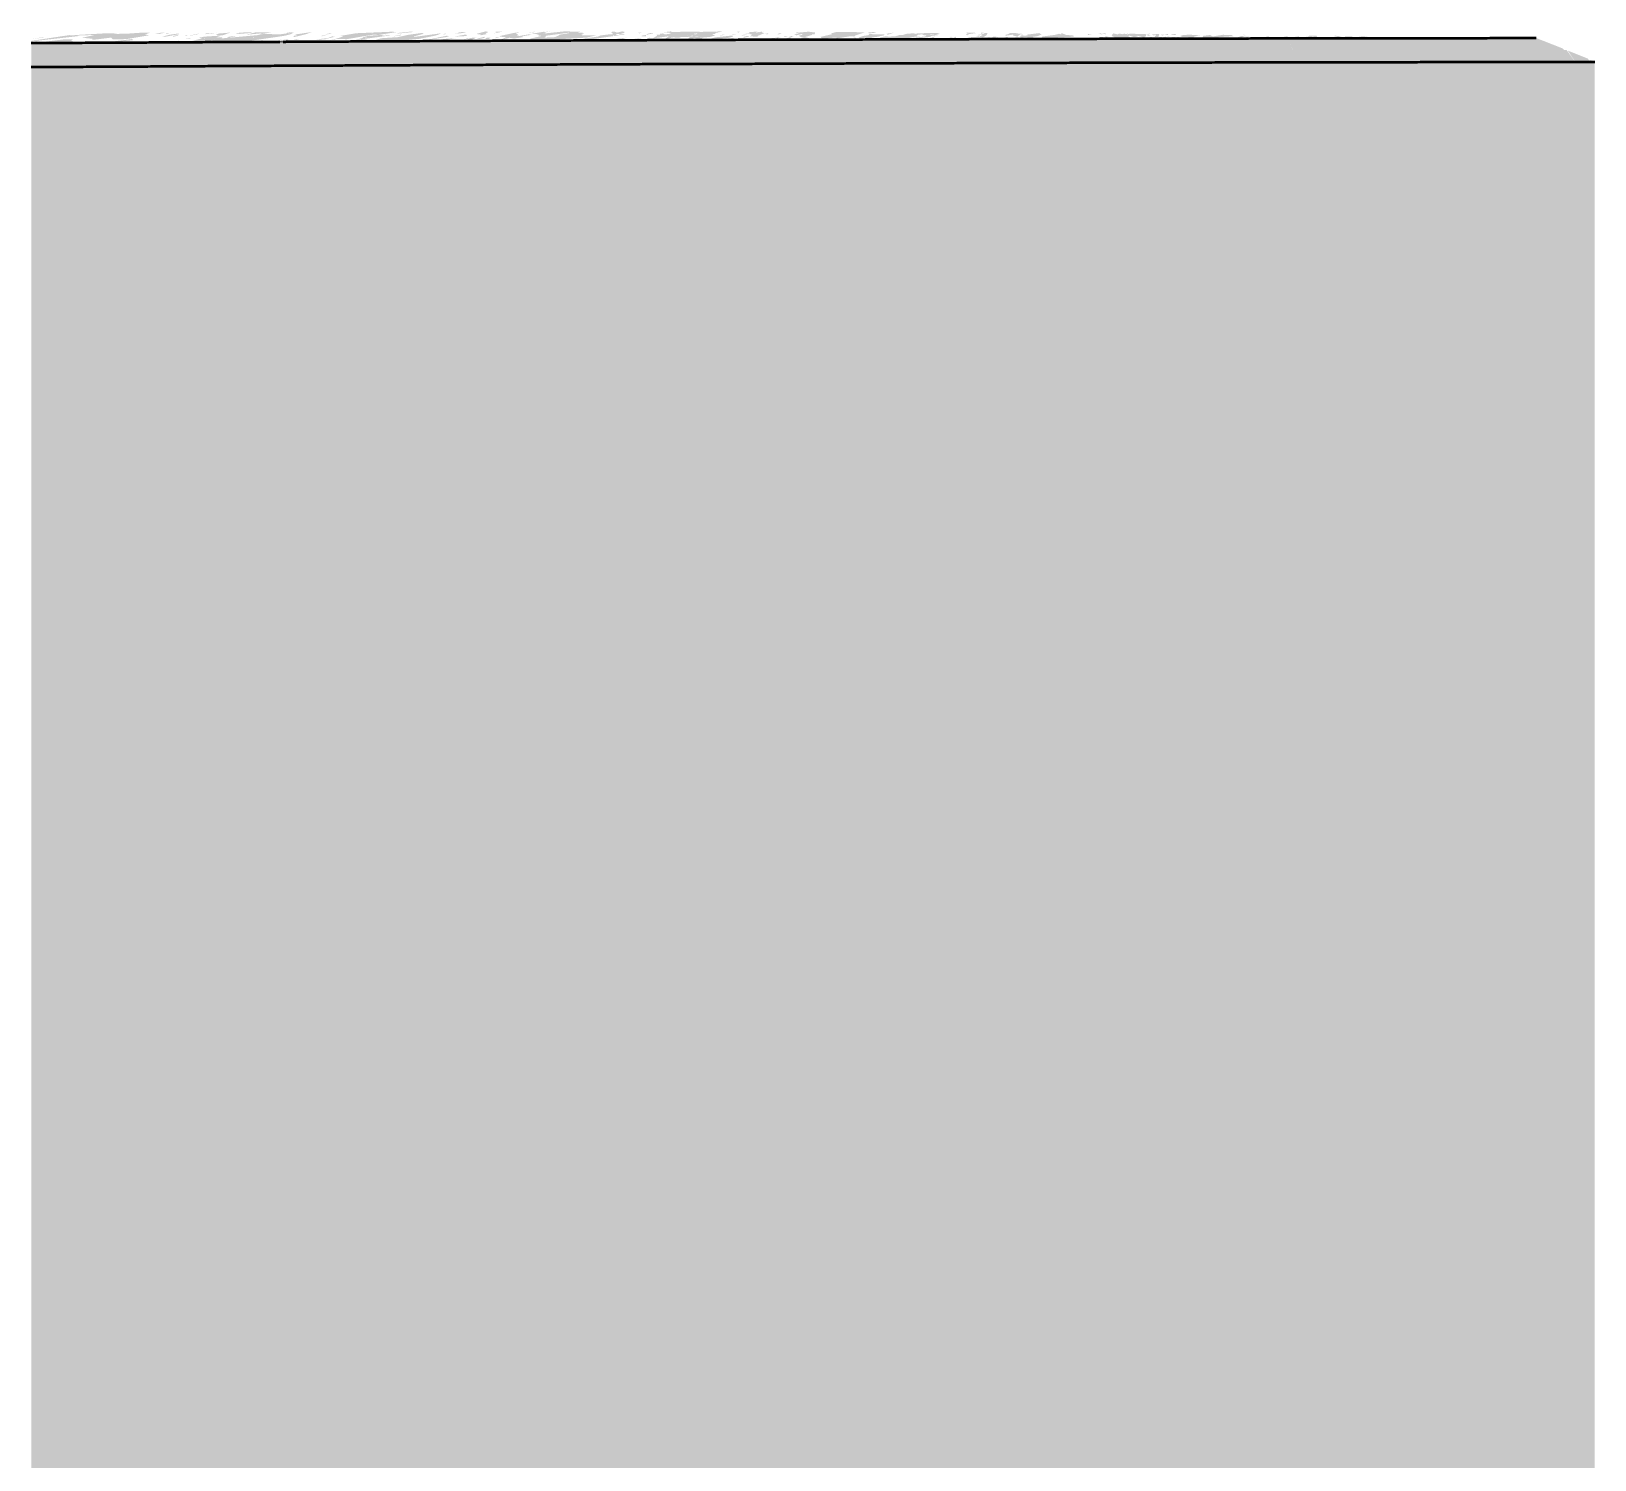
# Model space of a CAD drawing. Header units: metres. Extents: x 0 to 258, y 3 to 25.
# Drawn here: x 59.963 to 60.964, y 22.517 to 23.432 of the extents above; entities that cross this region are included whole.
import ezdxf

# ---------------------------------------------------------------- set-up
doc = ezdxf.new("R2010")
doc.units = ezdxf.units.M
doc.linetypes.add('JacobsDash', pattern=[0.0045, 0.003, -0.0015])
doc.layers.add('A-FLOR', color=7, linetype='Continuous', lineweight=50)
doc.layers.add('A-FLOR-HDLN', color=7, linetype='JacobsDash', lineweight=18)

msp = doc.modelspace()

# ---------------------------------------------------------------- hatches: boundary and pattern name
at = {"layer": 'A-FLOR', "lineweight": 5, "true_color": 0xc0c0c0}
h = msp.add_hatch(color=9, dxfattribs=at)
h.paths.add_polyline_path([(59.9628, 23.4242), (59.9664, 23.4247), (59.9628, 23.4243)])
h.paths.add_polyline_path([(59.9686, 23.4242), (59.9752, 23.4247), (59.9849, 23.4248), (59.9828, 23.4243), (59.9899, 23.4248), (59.9891, 23.4254), (59.9883, 23.4257), (59.9895, 23.4265), (59.984, 23.4265), (59.9714, 23.425), (59.9691, 23.4243)])
h.paths.add_polyline_path([(59.9877, 23.4243), (59.9941, 23.4249), (59.9898, 23.4248), (59.9885, 23.4245)])
h.paths.add_polyline_path([(59.9927, 23.4243), (59.9977, 23.4249), (59.9935, 23.4244)])
h.paths.add_polyline_path([(60.0003, 23.4244), (60.0066, 23.425), (60.0022, 23.4248), (60.0009, 23.4245)])
h.paths.add_polyline_path([(60.0101, 23.4244), (60.0176, 23.425), (60.0276, 23.4259), (60.0279, 23.4263), (60.0275, 23.4267), (60.0107, 23.4246)])
h.paths.add_polyline_path([(60.0148, 23.4245), (60.0176, 23.4246), (60.0171, 23.4247)])
h.paths.add_polyline_path([(60.0383, 23.4246), (60.041, 23.4248), (60.041, 23.425)])
h.paths.add_polyline_path([(60.0443, 23.4246), (60.0484, 23.4251), (60.0471, 23.425)])
h.paths.add_polyline_path([(59.964, 23.4247), (59.9685, 23.4254), (59.964, 23.425), (59.9628, 23.4248)])
h.paths.add_polyline_path([(60.0648, 23.4247), (60.069, 23.4253), (60.067, 23.4251)])
h.paths.add_polyline_path([(60.1316, 23.4295), (60.1331, 23.4292), (60.1309, 23.4287), (60.1307, 23.4283), (60.1313, 23.428), (60.1388, 23.4298), (60.1425, 23.4312), (60.1332, 23.4298)])
h.paths.add_polyline_path([(60.1281, 23.4304), (60.13, 23.4312), (60.1254, 23.4305)])
h.paths.add_polyline_path([(60.104, 23.4306), (60.1036, 23.4309), (60.0989, 23.4309), (60.0937, 23.4305), (60.0947, 23.4302), (60.0963, 23.43), (60.1036, 23.4306)])
h.paths.add_polyline_path([(60.11, 23.4298), (60.1167, 23.431), (60.113, 23.431), (60.1092, 23.431), (60.1069, 23.4311), (60.1003, 23.4294), (60.1114, 23.4305), (60.1092, 23.4299)])
h.paths.add_polyline_path([(60.0827, 23.4277), (60.0801, 23.4271), (60.0825, 23.4277)])
h.paths.add_polyline_path([(60.0815, 23.4307), (60.074, 23.4302), (60.0745, 23.4298), (60.0774, 23.4301)])
h.paths.add_polyline_path([(60.0853, 23.4291), (60.0873, 23.4297), (60.0882, 23.4302), (60.0911, 23.4309), (60.0827, 23.4302), (60.081, 23.4294), (60.0828, 23.429), (60.0843, 23.429)])
h.paths.add_polyline_path([(60.0736, 23.4254), (60.0776, 23.4253), (60.0758, 23.4248), (60.0821, 23.4253), (60.088, 23.4252), (60.0918, 23.4254), (60.0918, 23.4249), (60.1017, 23.4254), (60.1192, 23.4279), (60.125, 23.4288), (60.129, 23.4298), (60.1311, 23.431), (60.1216, 23.4296), (60.1171, 23.4298), (60.1156, 23.4299), (60.11, 23.4298), (60.1078, 23.4292), (60.0847, 23.4271), (60.0852, 23.4277), (60.0817, 23.4279), (60.0843, 23.4289), (60.0761, 23.4284), (60.0707, 23.4279), (60.0705, 23.4277), (60.0722, 23.4275), (60.0718, 23.4271), (60.0661, 23.4255), (60.0694, 23.4254), (60.0723, 23.4253)])
h.paths.add_polyline_path([(60.0691, 23.4247), (60.0731, 23.4253), (60.0694, 23.4248)])
h.paths.add_polyline_path([(60.0804, 23.4248), (60.0827, 23.4248), (60.085, 23.4254)])
h.paths.add_polyline_path([(60.11, 23.4259), (60.11, 23.4255), (60.1114, 23.4261)])
h.paths.add_polyline_path([(60.1002, 23.4249), (60.105, 23.4255), (60.1017, 23.4251)])
h.paths.add_polyline_path([(60.1077, 23.4249), (60.1114, 23.4253), (60.1114, 23.4255), (60.1094, 23.4255)])
h.paths.add_polyline_path([(60.1307, 23.4262), (60.1329, 23.4261), (60.1342, 23.4267)])
h.paths.add_polyline_path([(60.1229, 23.4261), (60.1226, 23.4265), (60.1224, 23.426)])
h.paths.add_polyline_path([(60.1172, 23.425), (60.1262, 23.4255), (60.1274, 23.4262), (60.1269, 23.4265), (60.119, 23.4255)])
h.paths.add_polyline_path([(60.1437, 23.4251), (60.1458, 23.4251), (60.148, 23.4258)])
h.paths.add_polyline_path([(59.9906, 23.4289), (60.0033, 23.4293), (59.9954, 23.4275), (59.9998, 23.4271), (60.002, 23.4268), (60.0017, 23.4265), (60.0025, 23.4262), (60.0139, 23.4276), (60.0141, 23.4274), (60.0146, 23.4269), (60.0152, 23.4264), (60.0218, 23.4266), (60.024, 23.4267), (60.0385, 23.4291), (60.0373, 23.4293), (60.0356, 23.4296), (60.0387, 23.4307), (60.0324, 23.4307), (60.0324, 23.4307), (60.0237, 23.4301), (60.0176, 23.43), (60.0168, 23.4302), (60.0124, 23.4304), (60.0111, 23.4304), (59.9887, 23.4291)])
h.paths.add_polyline_path([(59.9628, 23.4252), (59.9941, 23.4287), (59.9887, 23.4291), (59.9873, 23.4292), (59.9784, 23.4279), (59.9628, 23.4255)])
h.paths.add_polyline_path([(60.17, 23.4253), (60.1722, 23.4253), (60.1738, 23.4259)])
h.paths.add_polyline_path([(60.1743, 23.4253), (60.1779, 23.4258), (60.1755, 23.4255)])
h.paths.add_polyline_path([(60.181, 23.4253), (60.1897, 23.4259), (60.1912, 23.4261), (60.1938, 23.4258), (60.1967, 23.4259), (60.1967, 23.4254), (60.2016, 23.4259), (60.2112, 23.4268), (60.2216, 23.4289), (60.2233, 23.4294), (60.2254, 23.4304), (60.2078, 23.428), (60.2083, 23.4285), (60.2142, 23.4301), (60.2131, 23.4306), (60.2043, 23.4294), (60.1975, 23.4279), (60.1868, 23.4272), (60.1824, 23.4258), (60.1818, 23.4256)])
h.paths.add_polyline_path([(60.2051, 23.4254), (60.209, 23.4259), (60.2084, 23.4259), (60.2053, 23.4254)])
h.paths.add_polyline_path([(60.2167, 23.4261), (60.2288, 23.428), (60.2304, 23.4286), (60.2288, 23.4288), (60.2225, 23.4275), (60.2161, 23.4261)])
h.paths.add_polyline_path([(60.2124, 23.4254), (60.2179, 23.426), (60.2158, 23.426), (60.2131, 23.4256)])
h.paths.add_polyline_path([(60.2384, 23.4279), (60.2407, 23.4279), (60.2384, 23.4279)])
h.paths.add_polyline_path([(60.2219, 23.4255), (60.2279, 23.426), (60.2346, 23.4273), (60.2269, 23.4267), (60.2233, 23.426)])
h.paths.add_polyline_path([(60.2266, 23.4255), (60.2305, 23.426), (60.2279, 23.4257)])
h.paths.add_polyline_path([(60.2313, 23.4255), (60.2349, 23.426), (60.2344, 23.426)])
h.paths.add_polyline_path([(60.2423, 23.4268), (60.2424, 23.4273), (60.2392, 23.4261)])
h.paths.add_polyline_path([(60.2422, 23.4263), (60.2444, 23.4261), (60.2463, 23.4268), (60.2464, 23.4269), (60.2479, 23.4277), (60.2444, 23.4274), (60.2423, 23.4268)])
h.paths.add_polyline_path([(60.238, 23.4256), (60.2402, 23.4256), (60.2422, 23.4263)])
h.paths.add_polyline_path([(60.2527, 23.4256), (60.2547, 23.4256), (60.2559, 23.4263)])
h.paths.add_polyline_path([(60.0573, 23.4257), (60.0567, 23.4259), (60.0567, 23.4257)])
h.paths.add_polyline_path([(60.1802, 23.4303), (60.182, 23.4308), (60.1808, 23.4303)])
h.paths.add_polyline_path([(60.1576, 23.4268), (60.1632, 23.4267), (60.1643, 23.4265), (60.1803, 23.4293), (60.1836, 23.4296), (60.1845, 23.4292), (60.1965, 23.4311), (60.1943, 23.4314), (60.1708, 23.4304), (60.1607, 23.4287), (60.1626, 23.4283), (60.1586, 23.4271)])
h.paths.add_polyline_path([(60.1576, 23.4264), (60.1576, 23.4268), (60.154, 23.4259)])
h.paths.add_polyline_path([(60.2748, 23.4257), (60.277, 23.4257), (60.2769, 23.4261), (60.2757, 23.4259)])
h.paths.add_polyline_path([(60.2792, 23.4257), (60.2814, 23.4257), (60.2827, 23.4264)])
h.paths.add_polyline_path([(60.2836, 23.4258), (60.2859, 23.4258), (60.2872, 23.4264)])
h.paths.add_polyline_path([(60.1755, 23.4258), (60.1783, 23.4265), (60.1737, 23.4264), (60.174, 23.4259)])
h.paths.add_polyline_path([(60.2844, 23.431), (60.2858, 23.4315), (60.2807, 23.4307)])
h.paths.add_polyline_path([(60.2905, 23.4258), (60.296, 23.4263), (60.3185, 23.4276), (60.3244, 23.429), (60.3151, 23.429), (60.3161, 23.4295), (60.3151, 23.4298), (60.3169, 23.4304), (60.3156, 23.4308), (60.3126, 23.4309), (60.3145, 23.4314), (60.3084, 23.4314), (60.3067, 23.4317), (60.3055, 23.4317), (60.3052, 23.4317), (60.2909, 23.4302), (60.2927, 23.4307), (60.2917, 23.431), (60.2913, 23.4314), (60.2834, 23.4301), (60.2842, 23.4299), (60.2862, 23.4299), (60.2878, 23.4294), (60.2875, 23.429), (60.2893, 23.4288), (60.2889, 23.4285), (60.2822, 23.4269), (60.2827, 23.4264), (60.2872, 23.4264), (60.2913, 23.4263)])
h.paths.add_polyline_path([(60.2951, 23.4258), (60.2975, 23.4258), (60.2988, 23.4264)])
h.paths.add_polyline_path([(60.078, 23.4258), (60.0777, 23.4261), (60.0801, 23.4262)])
h.paths.add_polyline_path([(60.307, 23.4259), (60.3129, 23.4264), (60.308, 23.4264), (60.307, 23.4259)])
h.paths.add_polyline_path([(60.3353, 23.4286), (60.3353, 23.4291), (60.3367, 23.4291)])
h.paths.add_polyline_path([(60.3143, 23.4259), (60.3203, 23.4264), (60.3394, 23.4291), (60.3397, 23.4294), (60.3418, 23.4294), (60.3429, 23.4298), (60.3402, 23.4305), (60.3429, 23.4307), (60.3426, 23.4313), (60.3412, 23.4316), (60.3379, 23.4308), (60.3367, 23.4313), (60.3347, 23.4314), (60.3343, 23.4307), (60.3352, 23.4303), (60.3351, 23.4297), (60.3321, 23.4296), (60.3274, 23.429), (60.3258, 23.4283), (60.3185, 23.4272), (60.3181, 23.4273), (60.3148, 23.4264), (60.3148, 23.4262)])
h.paths.add_polyline_path([(60.1915, 23.4292), (60.1895, 23.4286), (60.1867, 23.4288), (60.1897, 23.4291)])
h.paths.add_polyline_path([(60.1697, 23.4259), (60.1932, 23.4291), (60.1897, 23.4294), (60.1856, 23.4292), (60.1791, 23.4288), (60.1751, 23.4279), (60.1755, 23.4276), (60.1697, 23.4259)])
h.paths.add_polyline_path([(60.3241, 23.4259), (60.3277, 23.4264), (60.3272, 23.4264), (60.3248, 23.426)])
h.paths.add_polyline_path([(60.3373, 23.4267), (60.3416, 23.4267), (60.3439, 23.4275), (60.3383, 23.427)])
h.paths.add_polyline_path([(60.3336, 23.426), (60.3358, 23.426), (60.3373, 23.4267), (60.3337, 23.426)])
h.paths.add_polyline_path([(60.3381, 23.426), (60.3403, 23.426), (60.3416, 23.4267), (60.3381, 23.426)])
h.paths.add_polyline_path([(60.3588, 23.4261), (60.3608, 23.4261), (60.3615, 23.4268), (60.3591, 23.4261)])
h.paths.add_polyline_path([(60.154, 23.4274), (60.1572, 23.4281), (60.1557, 23.4284), (60.1533, 23.4277)])
h.paths.add_polyline_path([(60.1452, 23.4261), (60.1513, 23.4266), (60.154, 23.4274), (60.1474, 23.4267)])
h.paths.add_polyline_path([(60.3813, 23.4261), (60.3834, 23.4262), (60.3834, 23.4267), (60.3817, 23.4262)])
h.paths.add_polyline_path([(60.3856, 23.4262), (60.3877, 23.4262), (60.3884, 23.4268), (60.386, 23.4263)])
h.paths.add_polyline_path([(60.3928, 23.4268), (60.3923, 23.4274), (60.3874, 23.4273), (60.3884, 23.4268), (60.3902, 23.4267)])
h.paths.add_polyline_path([(60.3899, 23.4262), (60.3923, 23.4264), (60.3922, 23.4267), (60.3903, 23.4263)])
h.paths.add_polyline_path([(60.2631, 23.4262), (60.2686, 23.4273), (60.2687, 23.4276), (60.2706, 23.4272), (60.272, 23.427), (60.2757, 23.4276), (60.2775, 23.4279), (60.2779, 23.4281), (60.2768, 23.4284), (60.2831, 23.4294), (60.2814, 23.4297), (60.2757, 23.4287), (60.2738, 23.4289), (60.2748, 23.4295), (60.2732, 23.4301), (60.2734, 23.4303), (60.2757, 23.4311), (60.2718, 23.4306), (60.2627, 23.4286), (60.263, 23.4282), (60.2667, 23.4279), (60.2649, 23.4269)])
h.paths.add_polyline_path([(60.4142, 23.4295), (60.4132, 23.4298), (60.4113, 23.4293)])
h.paths.add_polyline_path([(60.4195, 23.4301), (60.422, 23.4302), (60.4222, 23.4305), (60.4201, 23.4302)])
h.paths.add_polyline_path([(60.3966, 23.4262), (60.4017, 23.4267), (60.4087, 23.4273), (60.4123, 23.4283), (60.4122, 23.4287), (60.4113, 23.4289), (60.4009, 23.4278), (60.3996, 23.4274), (60.3971, 23.4267), (60.397, 23.4266)])
h.paths.add_polyline_path([(60.406, 23.4262), (60.4117, 23.4268), (60.4134, 23.4274), (60.4087, 23.4271), (60.4087, 23.4267), (60.4064, 23.4263)])
h.paths.add_polyline_path([(60.4109, 23.4263), (60.4157, 23.4268), (60.4116, 23.4268), (60.4113, 23.4265)])
h.paths.add_polyline_path([(60.4159, 23.4263), (60.4187, 23.4264), (60.4195, 23.4269), (60.4159, 23.4263)])
h.paths.add_polyline_path([(60.4209, 23.4263), (60.4236, 23.4265), (60.4236, 23.4268), (60.4212, 23.4263)])
h.paths.add_polyline_path([(60.4281, 23.4263), (60.4309, 23.4266), (60.4305, 23.4268), (60.4285, 23.4264)])
h.paths.add_polyline_path([(60.4374, 23.4263), (60.4401, 23.4268), (60.4396, 23.4269), (60.4378, 23.4264)])
h.paths.add_polyline_path([(60.4418, 23.4264), (60.444, 23.4264), (60.4446, 23.427), (60.4424, 23.4265)])
h.paths.add_polyline_path([(60.4479, 23.4276), (60.4509, 23.4283), (60.4498, 23.4287), (60.4478, 23.4279)])
h.paths.add_polyline_path([(60.4487, 23.427), (60.4501, 23.4277), (60.4446, 23.427), (60.4478, 23.427)])
h.paths.add_polyline_path([(60.4462, 23.4264), (60.4484, 23.4264), (60.4487, 23.427), (60.4468, 23.4265)])
h.paths.add_polyline_path([(60.4588, 23.4264), (60.4607, 23.4264), (60.4607, 23.4271), (60.4594, 23.4266)])
h.paths.add_polyline_path([(60.4669, 23.4264), (60.4688, 23.4265), (60.4688, 23.4273), (60.4677, 23.4268)])
h.paths.add_polyline_path([(60.3492, 23.4265), (60.3515, 23.4266), (60.3539, 23.4274), (60.3474, 23.4266)])
h.paths.add_polyline_path([(60.4909, 23.4265), (60.4931, 23.4265), (60.4933, 23.4272), (60.4919, 23.4268)])
h.paths.add_polyline_path([(60.4953, 23.4265), (60.4978, 23.427), (60.4973, 23.427), (60.4963, 23.4268)])
h.paths.add_polyline_path([(60.4999, 23.4265), (60.5022, 23.4266), (60.5019, 23.4272), (60.4999, 23.4271)])
h.paths.add_polyline_path([(59.9628, 23.4266), (59.9708, 23.4277), (59.9702, 23.4279), (59.9664, 23.4272)])
h.paths.add_polyline_path([(60.2491, 23.4266), (60.2535, 23.4275), (60.2527, 23.4279), (60.2531, 23.4282), (60.2481, 23.4268)])
h.paths.add_polyline_path([(60.5238, 23.4271), (60.5283, 23.4281), (60.5324, 23.4286), (60.5296, 23.4288), (60.5309, 23.4295), (60.5334, 23.4297), (60.5342, 23.4292), (60.5363, 23.4289), (60.535, 23.4283), (60.526, 23.4273), (60.5246, 23.4272)])
h.paths.add_polyline_path([(60.5386, 23.4277), (60.5403, 23.4273), (60.5417, 23.4282), (60.5397, 23.4278)])
h.paths.add_polyline_path([(60.5069, 23.4266), (60.5119, 23.4271), (60.5238, 23.4271), (60.5236, 23.4266), (60.5307, 23.4271), (60.5396, 23.4282), (60.5379, 23.4285), (60.5442, 23.4293), (60.5424, 23.4298), (60.5445, 23.4304), (60.5446, 23.4306), (60.5309, 23.4304), (60.5289, 23.43), (60.528, 23.4304), (60.5232, 23.43), (60.5208, 23.4292), (60.5187, 23.4292), (60.5162, 23.4285), (60.5118, 23.4282), (60.5104, 23.4285), (60.5072, 23.4279), (60.5061, 23.4276), (60.5071, 23.4271)])
h.paths.add_polyline_path([(60.5117, 23.4266), (60.5145, 23.4271), (60.514, 23.4271), (60.5119, 23.4266)])
h.paths.add_polyline_path([(59.9734, 23.4266), (59.9737, 23.4269), (59.9737, 23.4266)])
h.paths.add_polyline_path([(60.3841, 23.4283), (60.3859, 23.4289), (60.3871, 23.4286), (60.3852, 23.4284)])
h.paths.add_polyline_path([(60.4031, 23.431), (60.4054, 23.4316), (60.405, 23.4316), (60.4017, 23.4316)])
h.paths.add_polyline_path([(60.3691, 23.4266), (60.3737, 23.4277), (60.3722, 23.428), (60.3756, 23.4276), (60.3774, 23.4275), (60.3793, 23.4281), (60.3834, 23.4279), (60.3841, 23.4283), (60.3845, 23.4277), (60.3836, 23.4273), (60.384, 23.4268), (60.3977, 23.4281), (60.4009, 23.429), (60.3998, 23.4293), (60.3986, 23.4297), (60.4008, 23.43), (60.4009, 23.4305), (60.4031, 23.431), (60.4009, 23.4315), (60.3946, 23.4314), (60.3912, 23.4312), (60.3905, 23.4314), (60.3869, 23.4314), (60.3777, 23.4313), (60.373, 23.4312), (60.3725, 23.4316), (60.368, 23.4311), (60.3723, 23.4306), (60.372, 23.4301), (60.3684, 23.4296), (60.3676, 23.4303), (60.3654, 23.4301), (60.3655, 23.4295), (60.3634, 23.4294), (60.3635, 23.4288), (60.3609, 23.4271), (60.3713, 23.4285), (60.3691, 23.4271), (60.3693, 23.4267)])
h.paths.add_polyline_path([(60.5306, 23.4266), (60.5333, 23.4272), (60.5328, 23.4272), (60.5316, 23.4269)])
h.paths.add_polyline_path([(60.5398, 23.4267), (60.5421, 23.4267), (60.5417, 23.4271), (60.5409, 23.4269)])
h.paths.add_polyline_path([(60.5488, 23.4267), (60.5509, 23.4267), (60.5509, 23.4274), (60.5499, 23.4271)])
h.paths.add_polyline_path([(60.2602, 23.4278), (60.2602, 23.4272), (60.2625, 23.4277)])
h.paths.add_polyline_path([(60.2557, 23.4267), (60.2569, 23.4275), (60.2544, 23.4275), (60.2535, 23.4268)])
h.paths.add_polyline_path([(60.5549, 23.4274), (60.5551, 23.4282), (60.5527, 23.4272)])
h.paths.add_polyline_path([(60.5531, 23.4267), (60.5551, 23.4267), (60.5549, 23.4274), (60.5542, 23.4271)])
h.paths.add_polyline_path([(60.0615, 23.4267), (60.0656, 23.4271), (60.0637, 23.4273)])
h.paths.add_polyline_path([(60.595, 23.4268), (60.5972, 23.4268), (60.5964, 23.4274), (60.595, 23.4268)])
h.paths.add_polyline_path([(60.5993, 23.4268), (60.6016, 23.4268), (60.6009, 23.4273)])
h.paths.add_polyline_path([(60.6039, 23.4268), (60.6061, 23.4269), (60.6053, 23.4273), (60.6043, 23.427)])
h.paths.add_polyline_path([(60.4378, 23.4269), (60.4399, 23.4275), (60.4368, 23.4273)])
h.paths.add_polyline_path([(60.6175, 23.4275), (60.6168, 23.4269), (60.6176, 23.4269)])
h.paths.add_polyline_path([(60.6222, 23.4275), (60.6214, 23.4269), (60.6223, 23.4269)])
h.paths.add_polyline_path([(60.6107, 23.4269), (60.6149, 23.4274), (60.6304, 23.4282), (60.6303, 23.4289), (60.6254, 23.4294), (60.6226, 23.4305), (60.6226, 23.4296), (60.6211, 23.4301), (60.6186, 23.4294), (60.6103, 23.4283), (60.6099, 23.4279), (60.6104, 23.4274)])
h.paths.add_polyline_path([(60.6246, 23.4269), (60.6284, 23.4275), (60.6243, 23.4274)])
h.paths.add_polyline_path([(60.6293, 23.4269), (60.6316, 23.4269), (60.6316, 23.4275), (60.6308, 23.4273)])
h.paths.add_polyline_path([(60.0732, 23.4269), (60.0738, 23.4273), (60.0738, 23.427)])
h.paths.add_polyline_path([(60.634, 23.4269), (60.6364, 23.4269), (60.6362, 23.4275), (60.6355, 23.4273)])
h.paths.add_polyline_path([(60.4551, 23.4309), (60.4528, 23.4313), (60.4527, 23.4307)])
h.paths.add_polyline_path([(60.4578, 23.4278), (60.4627, 23.4293), (60.463, 23.4298), (60.4644, 23.4297), (60.4647, 23.4303), (60.4647, 23.4309), (60.463, 23.4311), (60.4606, 23.4314), (60.4606, 23.4314), (60.4551, 23.4309), (60.4538, 23.4302), (60.4515, 23.4298), (60.4528, 23.4291), (60.4567, 23.43), (60.4565, 23.4294), (60.4547, 23.429), (60.4548, 23.4284), (60.4559, 23.428), (60.4567, 23.4279)])
h.paths.add_polyline_path([(60.4586, 23.4269), (60.461, 23.4272), (60.4588, 23.4278), (60.4555, 23.4274), (60.4569, 23.427)])
h.paths.add_polyline_path([(60.641, 23.4269), (60.6432, 23.4269), (60.6425, 23.4275)])
h.paths.add_polyline_path([(60.6498, 23.427), (60.6512, 23.4275), (60.651, 23.4276)])
h.paths.add_polyline_path([(60.654, 23.427), (60.6556, 23.4272), (60.6549, 23.4276)])
h.paths.add_polyline_path([(60.4986, 23.4308), (60.4992, 23.4303), (60.5042, 23.4308), (60.5022, 23.4312)])
h.paths.add_polyline_path([(60.4704, 23.427), (60.4786, 23.4277), (60.4782, 23.427), (60.4873, 23.4285), (60.4898, 23.4283), (60.4904, 23.4289), (60.4921, 23.4295), (60.4966, 23.431), (60.4911, 23.4311), (60.4788, 23.4313), (60.4788, 23.4313), (60.475, 23.4303), (60.4757, 23.4298), (60.4684, 23.4281), (60.4688, 23.4273)])
h.paths.add_polyline_path([(60.4455, 23.4281), (60.4477, 23.4287), (60.4447, 23.4286)])
h.paths.add_polyline_path([(60.4403, 23.427), (60.4427, 23.4279), (60.4403, 23.4278), (60.4399, 23.4275)])
h.paths.add_polyline_path([(60.4907, 23.427), (60.4909, 23.4276), (60.4894, 23.4275)])
h.paths.add_polyline_path([(60.4953, 23.427), (60.4966, 23.4276), (60.4999, 23.4271), (60.5019, 23.4278), (60.5044, 23.4281), (60.5086, 23.429), (60.5095, 23.4295), (60.508, 23.4298), (60.5018, 23.4298), (60.4997, 23.4299), (60.499, 23.4292), (60.4959, 23.4287), (60.4926, 23.4277), (60.4933, 23.4272), (60.4947, 23.4271)])
h.paths.add_polyline_path([(60.6993, 23.4271), (60.7013, 23.4272), (60.7004, 23.4277)])
h.paths.add_polyline_path([(60.7036, 23.4271), (60.7056, 23.4272), (60.7048, 23.4277)])
h.paths.add_polyline_path([(60.7079, 23.4271), (60.71, 23.4273), (60.7095, 23.4277)])
h.paths.add_polyline_path([(60.7147, 23.4271), (60.7188, 23.4276), (60.7326, 23.4285), (60.7315, 23.4293), (60.7259, 23.4294), (60.7196, 23.4284), (60.7182, 23.429), (60.7176, 23.4293), (60.7156, 23.429), (60.7134, 23.4288), (60.7129, 23.4279), (60.7144, 23.4273)])
h.paths.add_polyline_path([(60.7194, 23.4271), (60.7217, 23.4271), (60.7213, 23.4277), (60.7196, 23.4272)])
h.paths.add_polyline_path([(60.7241, 23.4271), (60.7261, 23.4276), (60.7259, 23.4277)])
h.paths.add_polyline_path([(60.7312, 23.4271), (60.7329, 23.4276), (60.7323, 23.4276)])
h.paths.add_polyline_path([(60.2386, 23.4271), (60.2384, 23.4276), (60.2384, 23.4272)])
h.paths.add_polyline_path([(60.738, 23.4271), (60.74, 23.4272), (60.7388, 23.4276)])
h.paths.add_polyline_path([(60.7997, 23.4279), (60.802, 23.4283), (60.7975, 23.4289), (60.7975, 23.4289), (60.7979, 23.4284)])
h.paths.add_polyline_path([(60.799, 23.4272), (60.8011, 23.4272), (60.7995, 23.4277)])
h.paths.add_polyline_path([(60.8042, 23.4279), (60.8088, 23.4279), (60.8089, 23.4285), (60.8042, 23.4285)])
h.paths.add_polyline_path([(60.8033, 23.4272), (60.8055, 23.4272), (60.8037, 23.4275)])
h.paths.add_polyline_path([(60.8077, 23.4273), (60.8089, 23.4278), (60.8086, 23.4277), (60.808, 23.4274)])
h.paths.add_polyline_path([(60.8146, 23.4273), (60.8179, 23.4278), (60.8201, 23.4279), (60.8156, 23.4285), (60.8125, 23.428), (60.8134, 23.4278)])
h.paths.add_polyline_path([(60.8281, 23.4273), (60.8303, 23.4273), (60.8284, 23.4276)])
h.paths.add_polyline_path([(60.5756, 23.4273), (60.5778, 23.4279), (60.5752, 23.4278)])
h.paths.add_polyline_path([(60.5816, 23.4273), (60.5819, 23.4279), (60.5815, 23.4279)])
h.paths.add_polyline_path([(60.8514, 23.4273), (60.8521, 23.4277), (60.8508, 23.428)])
h.paths.add_polyline_path([(60.5944, 23.4273), (60.5955, 23.4279), (60.5927, 23.4278)])
h.paths.add_polyline_path([(60.5644, 23.4273), (60.565, 23.4281), (60.5625, 23.4279)])
h.paths.add_polyline_path([(60.5986, 23.4299), (60.594, 23.4303), (60.5934, 23.4306), (60.5897, 23.4306), (60.5886, 23.4299), (60.5869, 23.4294), (60.5866, 23.4288), (60.5916, 23.4295), (60.5916, 23.429), (60.5943, 23.4282), (60.5961, 23.4296)])
h.paths.add_polyline_path([(60.5986, 23.4289), (60.5978, 23.4294), (60.5961, 23.4286), (60.5984, 23.4289)])
h.paths.add_polyline_path([(60.6034, 23.4273), (60.6048, 23.4279), (60.6043, 23.4281), (60.6071, 23.4285), (60.6098, 23.4296), (60.6083, 23.4305), (60.6003, 23.4295), (60.6012, 23.4291), (60.596, 23.4284), (60.5958, 23.4279), (60.5968, 23.4275), (60.5997, 23.4279), (60.6022, 23.4274)])
h.paths.add_polyline_path([(60.2915, 23.4274), (60.2923, 23.4283), (60.2924, 23.4288), (60.3073, 23.4308), (60.307, 23.4304), (60.3011, 23.4295), (60.3007, 23.429), (60.2992, 23.4284), (60.2981, 23.4279), (60.2945, 23.4278), (60.2942, 23.4279)])
h.paths.add_polyline_path([(60.5509, 23.4274), (60.5532, 23.4279), (60.5516, 23.4282)])
h.paths.add_polyline_path([(60.1767, 23.4274), (60.1776, 23.4278), (60.1776, 23.4275)])
h.paths.add_polyline_path([(60.5879, 23.4274), (60.5886, 23.4281), (60.5862, 23.4279)])
h.paths.add_polyline_path([(60.0887, 23.4274), (60.0929, 23.4283), (60.094, 23.4287), (60.0894, 23.4282), (60.088, 23.4276)])
h.paths.add_polyline_path([(60.5796, 23.4274), (60.5815, 23.428), (60.5796, 23.4283), (60.5778, 23.4279)])
h.paths.add_polyline_path([(60.649, 23.4275), (60.6494, 23.4281), (60.6471, 23.4279)])
h.paths.add_polyline_path([(60.6764, 23.4292), (60.6786, 23.4286), (60.6795, 23.429), (60.6766, 23.4291)])
h.paths.add_polyline_path([(60.6766, 23.4299), (60.6783, 23.4295), (60.6795, 23.4301)])
h.paths.add_polyline_path([(60.6652, 23.4295), (60.6652, 23.4302), (60.6652, 23.4302), (60.6642, 23.4302)])
h.paths.add_polyline_path([(60.6569, 23.4275), (60.6641, 23.4277), (60.6666, 23.4279), (60.6654, 23.4283), (60.6661, 23.4289), (60.6688, 23.428), (60.6712, 23.4282), (60.6714, 23.4288), (60.6757, 23.4275), (60.6758, 23.4281), (60.6768, 23.4286), (60.6766, 23.4297), (60.6766, 23.4299), (60.6714, 23.4299), (60.6676, 23.4302), (60.6641, 23.4298), (60.6628, 23.4302), (60.6617, 23.4298), (60.6595, 23.4302), (60.6585, 23.4297), (60.656, 23.4303), (60.656, 23.4303), (60.6551, 23.4298), (60.6551, 23.4292), (60.6546, 23.4287), (60.6565, 23.4279)])
h.paths.add_polyline_path([(60.6796, 23.4275), (60.6812, 23.4281), (60.679, 23.4279)])
h.paths.add_polyline_path([(60.6896, 23.4282), (60.6918, 23.4279), (60.6917, 23.4283)])
h.paths.add_polyline_path([(60.6897, 23.4275), (60.6896, 23.4282), (60.6878, 23.4279)])
h.paths.add_polyline_path([(60.6848, 23.4282), (60.6852, 23.43), (60.6806, 23.4296), (60.6814, 23.429), (60.6832, 23.4294), (60.6825, 23.4285), (60.6823, 23.4279), (60.6842, 23.4279)])
h.paths.add_polyline_path([(60.6856, 23.4275), (60.6874, 23.428), (60.6852, 23.4279)])
h.paths.add_polyline_path([(60.6939, 23.4276), (60.6961, 23.428), (60.6932, 23.4279)])
h.paths.add_polyline_path([(60.1047, 23.4276), (60.105, 23.4279), (60.1065, 23.4278)])
h.paths.add_polyline_path([(60.3591, 23.4276), (60.3586, 23.4279), (60.358, 23.4278)])
h.paths.add_polyline_path([(60.6981, 23.4276), (60.6981, 23.4281), (60.6963, 23.4279)])
h.paths.add_polyline_path([(60.7071, 23.4276), (60.7077, 23.4283), (60.7097, 23.4287), (60.7115, 23.429), (60.7045, 23.4295), (60.7014, 23.4293), (60.7007, 23.4293), (60.6989, 23.4288), (60.6989, 23.4282), (60.7016, 23.4279), (60.7039, 23.4279), (60.7048, 23.4277)])
h.paths.add_polyline_path([(60.429, 23.431), (60.4278, 23.4314), (60.4278, 23.4308), (60.4287, 23.431)])
h.paths.add_polyline_path([(60.4229, 23.4284), (60.4283, 23.4282), (60.4278, 23.4286), (60.4322, 23.4304), (60.4322, 23.4306), (60.4309, 23.4307), (60.4308, 23.4315), (60.4268, 23.4306), (60.4278, 23.4315), (60.4229, 23.4311), (60.4222, 23.4305), (60.4231, 23.4299), (60.4241, 23.4296), (60.4243, 23.4292), (60.4239, 23.429)])
h.paths.add_polyline_path([(60.4196, 23.4276), (60.4229, 23.4284), (60.4214, 23.4287), (60.4185, 23.4279)])
h.paths.add_polyline_path([(60.651, 23.4276), (60.6527, 23.4281), (60.6506, 23.4285)])
h.paths.add_polyline_path([(60.7397, 23.429), (60.7396, 23.4295), (60.739, 23.4295)])
h.paths.add_polyline_path([(60.7404, 23.4283), (60.7404, 23.4289), (60.7399, 23.4287)])
h.paths.add_polyline_path([(60.7404, 23.4283), (60.7412, 23.4277), (60.7429, 23.4281)])
h.paths.add_polyline_path([(60.737, 23.4276), (60.7404, 23.4283), (60.7379, 23.4287), (60.7368, 23.4283), (60.7349, 23.4276), (60.7368, 23.4276)])
h.paths.add_polyline_path([(60.7792, 23.4277), (60.78, 23.4283), (60.7786, 23.4279)])
h.paths.add_polyline_path([(60.785, 23.4277), (60.7863, 23.4282), (60.786, 23.4288), (60.7812, 23.4288), (60.78, 23.4283), (60.7829, 23.4279), (60.7836, 23.4284), (60.7846, 23.4279)])
h.paths.add_polyline_path([(60.7975, 23.4277), (60.7975, 23.4283), (60.7967, 23.4279)])
h.paths.add_polyline_path([(60.768, 23.4278), (60.767, 23.4285), (60.7649, 23.4283)])
h.paths.add_polyline_path([(60.5733, 23.4306), (60.5712, 23.4309), (60.5712, 23.4309), (60.571, 23.4301), (60.573, 23.4305)])
h.paths.add_polyline_path([(60.5696, 23.4282), (60.5702, 23.4291), (60.5679, 23.4285)])
h.paths.add_polyline_path([(60.5723, 23.4278), (60.5744, 23.4289), (60.5748, 23.4296), (60.5755, 23.4304), (60.5733, 23.4306), (60.573, 23.4299), (60.5694, 23.4296), (60.5723, 23.4293), (60.5696, 23.4282), (60.5715, 23.4279)])
h.paths.add_polyline_path([(60.7548, 23.4279), (60.7557, 23.4283), (60.7534, 23.4286)])
h.paths.add_polyline_path([(60.0488, 23.4304), (60.0495, 23.4301), (60.0521, 23.4307)])
h.paths.add_polyline_path([(60.0448, 23.43), (60.0486, 23.4308), (60.0461, 23.4308), (60.0424, 23.43)])
h.paths.add_polyline_path([(60.061, 23.429), (60.0625, 23.4288), (60.0628, 23.4293)])
h.paths.add_polyline_path([(60.0536, 23.4281), (60.0573, 23.4291), (60.0565, 23.4293), (60.0536, 23.4286)])
h.paths.add_polyline_path([(60.0482, 23.4281), (60.0579, 23.4299), (60.0567, 23.4302), (60.0512, 23.4294), (60.0468, 23.4283)])
h.paths.add_polyline_path([(60.2337, 23.4282), (60.2412, 23.4286), (60.2418, 23.4292), (60.241, 23.4296), (60.2342, 23.4283)])
h.paths.add_polyline_path([(60.7748, 23.4282), (60.7748, 23.4287), (60.7711, 23.4287)])
h.paths.add_polyline_path([(60.3884, 23.4283), (60.3884, 23.4287), (60.3902, 23.4285)])
h.paths.add_polyline_path([(60.1949, 23.4284), (60.1996, 23.4291), (60.1996, 23.4295), (60.1952, 23.4286)])
h.paths.add_polyline_path([(60.1542, 23.43), (60.1553, 23.4306), (60.1517, 23.4299)])
h.paths.add_polyline_path([(60.1487, 23.4284), (60.1542, 23.43), (60.1487, 23.4288)])
h.paths.add_polyline_path([(60.3564, 23.4293), (60.3614, 23.4304), (60.3597, 23.4306), (60.3577, 23.4301)])
h.paths.add_polyline_path([(60.3536, 23.4284), (60.3564, 23.4284), (60.3564, 23.4293), (60.3539, 23.4289)])
h.paths.add_polyline_path([(60.2506, 23.4291), (60.2542, 23.4298), (60.2537, 23.4302), (60.2555, 23.4312), (60.2539, 23.4316), (60.2539, 23.4316), (60.2481, 23.4301), (60.2487, 23.4298), (60.2505, 23.4296)])
h.paths.add_polyline_path([(60.3826, 23.4286), (60.383, 23.4291), (60.383, 23.4288)])
h.paths.add_polyline_path([(60.4173, 23.4288), (60.4211, 23.4294), (60.4194, 23.4296)])
h.paths.add_polyline_path([(60.0644, 23.4288), (60.0687, 23.4296), (60.0707, 23.4303), (60.0645, 23.429)])
h.paths.add_polyline_path([(60.6887, 23.4296), (60.6912, 23.4292), (60.6906, 23.43)])
h.paths.add_polyline_path([(60.6871, 23.4289), (60.6887, 23.4296), (60.6863, 23.4294)])
h.paths.add_polyline_path([(60.4053, 23.429), (60.4069, 23.4297), (60.4034, 23.4291)])
h.paths.add_polyline_path([(60.0479, 23.4291), (60.0477, 23.4295), (60.0477, 23.4291)])
h.paths.add_polyline_path([(60.5635, 23.4299), (60.5686, 23.4306), (60.5619, 23.4309), (60.5619, 23.4303)])
h.paths.add_polyline_path([(60.5621, 23.4291), (60.5635, 23.4299), (60.5613, 23.4298)])
h.paths.add_polyline_path([(60.6934, 23.4292), (60.696, 23.4294), (60.6957, 23.4299), (60.6957, 23.4299), (60.6928, 23.4297)])
h.paths.add_polyline_path([(60.539, 23.4292), (60.5382, 23.4298), (60.5414, 23.4293)])
h.paths.add_polyline_path([(60.3374, 23.4293), (60.3375, 23.4299), (60.3393, 23.4299), (60.3397, 23.4294), (60.3383, 23.4293)])
h.paths.add_polyline_path([(60.6397, 23.4293), (60.6418, 23.4296), (60.6393, 23.43)])
h.paths.add_polyline_path([(60.5112, 23.4294), (60.5157, 23.4309), (60.5105, 23.4301)])
h.paths.add_polyline_path([(60.4406, 23.4296), (60.4435, 23.4301), (60.4418, 23.4304)])
h.paths.add_polyline_path([(60.4343, 23.4296), (60.4351, 23.4304), (60.4328, 23.43)])
h.paths.add_polyline_path([(60.3881, 23.4296), (60.387, 23.43), (60.3895, 23.4304), (60.3887, 23.4298), (60.3883, 23.4297)])
h.paths.add_polyline_path([(60.2276, 23.4296), (60.2288, 23.4302), (60.2263, 23.4299)])
h.paths.add_polyline_path([(60.6491, 23.4296), (60.6479, 23.4303), (60.646, 23.4301)])
h.paths.add_polyline_path([(60.6509, 23.4297), (60.6508, 23.4303), (60.6496, 23.4303), (60.6484, 23.4303)])
h.paths.add_polyline_path([(60.2332, 23.4298), (60.2393, 23.4306), (60.2417, 23.4313), (60.2363, 23.431), (60.2366, 23.4305)])
h.paths.add_polyline_path([(60.1967, 23.4301), (60.2074, 23.4312), (60.2063, 23.4315), (60.1986, 23.4307), (60.1975, 23.4303)])
h.paths.add_polyline_path([(60.3522, 23.4303), (60.3539, 23.4308), (60.3515, 23.4308)])
h.paths.add_polyline_path([(60.2589, 23.4303), (60.2652, 23.4315), (60.2601, 23.4313), (60.2609, 23.431), (60.2601, 23.4307)])
h.paths.add_polyline_path([(60.4309, 23.4307), (60.4322, 23.4314), (60.4311, 23.431)])
h.paths.add_polyline_path([(60.4158, 23.4308), (60.4165, 23.4314), (60.4148, 23.4313)])
h.paths.add_polyline_path([(60.2917, 23.431), (60.2962, 23.4317), (60.2962, 23.4317), (60.2927, 23.4313)])
h = msp.add_hatch(color=9, dxfattribs=at)
h.paths.add_polyline_path([(60.9633, 23.4119), (60.9641, 23.4123), (60.9641, 23.4123), (60.9629, 23.4126)])
h.paths.add_polyline_path([(60.9614, 23.4119), (60.9629, 23.4124), (60.9625, 23.413), (60.9608, 23.4133)])
h.paths.add_polyline_path([(60.9518, 23.4118), (60.9614, 23.4119), (60.9596, 23.4142), (60.9468, 23.4193), (60.9512, 23.4128)])
h.paths.add_polyline_path([(59.9628, 23.4086), (60.3655, 23.4105), (60.712, 23.4115), (60.9518, 23.4118), (60.9461, 23.4196), (60.9446, 23.4196), (60.9436, 23.4206), (60.943, 23.4209), (60.9308, 23.4257), (60.9268, 23.4273), (60.9264, 23.4273), (60.9015, 23.4274), (60.5766, 23.4268), (60.1478, 23.4251), (59.9628, 23.4242), (59.9628, 23.4101)])
h.paths.add_polyline_path([(60.9385, 23.4196), (60.9384, 23.4196), (60.9385, 23.4196)])
h.paths.add_polyline_path([(60.3447, 23.4182), (60.3447, 23.4182), (60.3446, 23.426)])
h.paths.add_polyline_path([(60.3611, 23.4183), (60.3611, 23.4183), (60.3608, 23.4261)])
h.paths.add_polyline_path([(60.3755, 23.4183), (60.3755, 23.4183), (60.375, 23.4261)])
h.paths.add_polyline_path([(60.3817, 23.4184), (60.3817, 23.4184), (60.3813, 23.4261)])
h.paths.add_polyline_path([(60.4137, 23.4185), (60.4137, 23.4185), (60.4134, 23.4263)])
h.paths.add_polyline_path([(60.5646, 23.419), (60.5646, 23.419), (60.5638, 23.4239)])
h.paths.add_polyline_path([(60.6308, 23.4191), (60.6308, 23.4191), (60.6299, 23.4241)])
h.paths.add_polyline_path([(60.757, 23.4194), (60.757, 23.4194), (60.7551, 23.426)])
h.paths.add_polyline_path([(60.7707, 23.4194), (60.7706, 23.4194), (60.7691, 23.4244)])
h.paths.add_polyline_path([(60.9104, 23.4196), (60.9104, 23.4196), (60.9092, 23.4228)])
h.paths.add_polyline_path([(60.9169, 23.4196), (60.9169, 23.4196), (60.9156, 23.4229)])
msp.add_hatch(color=9, dxfattribs=at).paths.add_polyline_path([(59.9628, 22.2238), (60.5112, 22.2263), (60.9641, 22.2273), (60.9641, 23.4119), (60.3614, 23.4105), (59.9628, 23.4086), (59.9628, 22.2266)])

# ---------------------------------------------------------------- linework, layer by layer
at = {"layer": 'A-FLOR'}
msp.add_open_spline([(59.9628, 23.4242), (59.9647, 23.4242), (59.9666, 23.4242), (59.9686, 23.4242)], degree=3, dxfattribs=at)
for points, knots in [([(59.9686, 23.4242), (59.9707, 23.4242), (59.9751, 23.4242), (59.9822, 23.4243), (59.9897, 23.4243), (59.9949, 23.4243), (59.9976, 23.4244), (59.9977, 23.4244)], [0.611506141, 0.611506141, 0.611506141, 0.611506141, 0.61328125, 0.615234375, 0.6171875, 0.619140625, 0.619255517, 0.619255517, 0.619255517, 0.619255517]), ([(59.9977, 23.4244), (60.0001, 23.4244), (60.006, 23.4244), (60.0116, 23.4244), (60.0148, 23.4245)], [0.61926309, 0.61926309, 0.61926309, 0.61926309, 0.62109375, 0.623786877, 0.623786877, 0.623786877, 0.623786877]), ([(60.0148, 23.4245), (60.0163, 23.4245), (60.0223, 23.4245), (60.0302, 23.4245), (60.0382, 23.4246), (60.0463, 23.4246), (60.0552, 23.4247), (60.062, 23.4247), (60.0648, 23.4247)], [0.62378798, 0.62378798, 0.62378798, 0.62378798, 0.625, 0.62890625, 0.63085938, 0.6328125, 0.63671875, 0.63929507, 0.63929507, 0.63929507, 0.63929507]), ([(60.0648, 23.4247), (60.0663, 23.4247), (60.0699, 23.4248), (60.0759, 23.4248), (60.0829, 23.4248), (60.0902, 23.4249), (60.0979, 23.4249), (60.1056, 23.4249), (60.1136, 23.425), (60.119, 23.425), (60.1219, 23.425)], [0.63930187, 0.63930187, 0.63930187, 0.63930187, 0.640625, 0.64257812, 0.64453125, 0.64648438, 0.6484375, 0.65039062, 0.65234375, 0.65481577, 0.65481577, 0.65481577, 0.65481577]), ([(60.1242, 23.425), (60.1251, 23.425), (60.1306, 23.4251), (60.1378, 23.4251), (60.1439, 23.4251), (60.1458, 23.4251)], [0.655462185, 0.655462185, 0.655462185, 0.655462185, 0.65625, 0.66015625, 0.661926309, 0.661926309, 0.661926309, 0.661926309]), ([(60.1458, 23.4251), (60.1481, 23.4251), (60.1524, 23.4252), (60.157, 23.4252), (60.1594, 23.4252), (60.1598, 23.4252)], [0.661929215, 0.661929215, 0.661929215, 0.661929215, 0.6640625, 0.666015625, 0.666442795, 0.666442795, 0.666442795, 0.666442795]), ([(60.1599, 23.4252), (60.1614, 23.4252), (60.1667, 23.4252), (60.1723, 23.4253), (60.1765, 23.4253)], [0.666451196, 0.666451196, 0.666451196, 0.666451196, 0.66796875, 0.671622495, 0.671622495, 0.671622495, 0.671622495]), ([(60.1765, 23.4253), (60.1768, 23.4253), (60.1783, 23.4253), (60.1798, 23.4253), (60.181, 23.4253)], [0.67162578, 0.67162578, 0.67162578, 0.67162578, 0.671875, 0.672908739, 0.672908739, 0.672908739, 0.672908739]), ([(60.181, 23.4253), (60.1821, 23.4253), (60.1855, 23.4253), (60.1915, 23.4254), (60.1969, 23.4254), (60.1998, 23.4254), (60.2002, 23.4254)], [0.67291532, 0.67291532, 0.67291532, 0.67291532, 0.673828125, 0.67578125, 0.677734375, 0.678079018, 0.678079018, 0.678079018, 0.678079018]), ([(60.2003, 23.4254), (60.2023, 23.4254), (60.2091, 23.4254), (60.2184, 23.4255), (60.2279, 23.4255), (60.2348, 23.4255), (60.2415, 23.4256), (60.2479, 23.4256), (60.254, 23.4256), (60.2617, 23.4257), (60.2714, 23.4257), (60.2797, 23.4257), (60.2836, 23.4258)], [0.67808662, 0.67808662, 0.67808662, 0.67808662, 0.6796875, 0.68359375, 0.68554688, 0.6875, 0.68945312, 0.69140625, 0.69335938, 0.6953125, 0.69921875, 0.70264511, 0.70264511, 0.70264511, 0.70264511]), ([(60.2836, 23.4258), (60.2842, 23.4258), (60.2893, 23.4258), (60.2993, 23.4258), (60.3137, 23.4259), (60.3263, 23.4259), (60.3356, 23.426), (60.3423, 23.426), (60.3487, 23.426), (60.3541, 23.426), (60.3574, 23.4261), (60.3588, 23.4261)], [0.70265029, 0.70265029, 0.70265029, 0.70265029, 0.703125, 0.70703125, 0.7109375, 0.71484375, 0.71679688, 0.71875, 0.72070312, 0.72265625, 0.72397133, 0.72397133, 0.72397133, 0.72397133]), ([(60.3588, 23.4261), (60.3595, 23.4261), (60.3621, 23.4261), (60.3689, 23.4261), (60.3772, 23.4261), (60.3856, 23.4262), (60.3914, 23.4262), (60.3952, 23.4262), (60.3966, 23.4262)], [0.7239819, 0.7239819, 0.7239819, 0.7239819, 0.72460938, 0.7265625, 0.73046875, 0.73242188, 0.734375, 0.73560812, 0.73560812, 0.73560812, 0.73560812]), ([(60.3966, 23.4262), (60.3975, 23.4262), (60.4007, 23.4262), (60.4063, 23.4262), (60.4137, 23.4263), (60.4211, 23.4263), (60.4259, 23.4263), (60.4281, 23.4263)], [0.735617324, 0.735617324, 0.735617324, 0.735617324, 0.736328125, 0.73828125, 0.740234375, 0.7421875, 0.744017749, 0.744017749, 0.744017749, 0.744017749]), ([(60.4281, 23.4263), (60.4307, 23.4263), (60.4353, 23.4263), (60.4398, 23.4264), (60.4418, 23.4264)], [0.744020685, 0.744020685, 0.744020685, 0.744020685, 0.74609375, 0.747892537, 0.747892537, 0.747892537, 0.747892537]), ([(60.4419, 23.4264), (60.442, 23.4264), (60.4444, 23.4264), (60.4511, 23.4264), (60.4614, 23.4264), (60.4715, 23.4265), (60.4793, 23.4265), (60.4854, 23.4265), (60.4918, 23.4265), (60.4985, 23.4265), (60.5055, 23.4266), (60.5108, 23.4266), (60.5137, 23.4266), (60.5141, 23.4266)], [0.74789916, 0.74789916, 0.74789916, 0.74789916, 0.74804688, 0.75, 0.75390625, 0.7578125, 0.75976562, 0.76171875, 0.76367188, 0.765625, 0.76757812, 0.76953125, 0.76987718, 0.76987718, 0.76987718, 0.76987718]), ([(60.5141, 23.4266), (60.5185, 23.4266), (60.5277, 23.4266), (60.5389, 23.4267), (60.5479, 23.4267), (60.5565, 23.4267), (60.5647, 23.4267), (60.5722, 23.4268), (60.5797, 23.4268), (60.5879, 23.4268), (60.5953, 23.4268), (60.5984, 23.4268), (60.5993, 23.4268)], [0.76988475, 0.76988475, 0.76988475, 0.76988475, 0.7734375, 0.77734375, 0.77929688, 0.78125, 0.78515625, 0.78710938, 0.7890625, 0.79296875, 0.79492188, 0.79572568, 0.79572568, 0.79572568, 0.79572568]), ([(60.5994, 23.4268), (60.6007, 23.4268), (60.6044, 23.4268), (60.6082, 23.4269), (60.6107, 23.4269)], [0.795733678, 0.795733678, 0.795733678, 0.795733678, 0.796875, 0.7989632, 0.7989632, 0.7989632, 0.7989632]), ([(60.6107, 23.4269), (60.6129, 23.4269), (60.6197, 23.4269), (60.6274, 23.4269), (60.6331, 23.4269), (60.634, 23.4269)], [0.79896574, 0.79896574, 0.79896574, 0.79896574, 0.80078125, 0.8046875, 0.805426275, 0.805426275, 0.805426275, 0.805426275]), ([(60.634, 23.4269), (60.6355, 23.4269), (60.6393, 23.4269), (60.6453, 23.4269), (60.6518, 23.427), (60.658, 23.427), (60.6638, 23.427), (60.6713, 23.427), (60.681, 23.427), (60.693, 23.4271), (60.7058, 23.4271), (60.7173, 23.4271), (60.7269, 23.4271), (60.7339, 23.4271), (60.7407, 23.4271), (60.7472, 23.4272), (60.7533, 23.4272), (60.7612, 23.4272), (60.7689, 23.4272), (60.7764, 23.4272), (60.782, 23.4272), (60.7877, 23.4272), (60.7956, 23.4272), (60.8031, 23.4272), (60.8088, 23.4273), (60.81, 23.4273)], [0.80542986, 0.80542986, 0.80542986, 0.80542986, 0.80664062, 0.80859375, 0.81054688, 0.8125, 0.81445312, 0.81640625, 0.8203125, 0.82421875, 0.828125, 0.83203125, 0.83398438, 0.8359375, 0.83789062, 0.83984375, 0.84179688, 0.84375, 0.84765625, 0.84960938, 0.8515625, 0.85351562, 0.85546875, 0.859375, 0.86037492, 0.86037492, 0.86037492, 0.86037492]), ([(60.81, 23.4273), (60.8111, 23.4273), (60.8145, 23.4273), (60.8226, 23.4273), (60.8337, 23.4273), (60.8466, 23.4273), (60.8566, 23.4273), (60.8642, 23.4273), (60.8696, 23.4273), (60.8748, 23.4273), (60.8803, 23.4273), (60.8861, 23.4273), (60.8921, 23.4273), (60.8984, 23.4274), (60.907, 23.4274), (60.9156, 23.4274), (60.9229, 23.4274), (60.9259, 23.4274), (60.9267, 23.4274)], [0.86038177, 0.86038177, 0.86038177, 0.86038177, 0.86132812, 0.86328125, 0.8671875, 0.87109375, 0.875, 0.87695312, 0.87890625, 0.88085938, 0.8828125, 0.88476562, 0.88671875, 0.88867188, 0.890625, 0.89453125, 0.89648438, 0.89719359, 0.89719359, 0.89719359, 0.89719359]), ([(60.9641, 23.4119), (60.9638, 23.4119), (60.9599, 23.4119), (60.9537, 23.4118), (60.9456, 23.4118), (60.9392, 23.4118), (60.9326, 23.4118), (60.9239, 23.4118), (60.9152, 23.4118), (60.9065, 23.4118), (60.9002, 23.4118), (60.8941, 23.4118), (60.8883, 23.4118), (60.8827, 23.4118), (60.8773, 23.4118), (60.8718, 23.4118), (60.8641, 23.4118), (60.854, 23.4118), (60.841, 23.4117), (60.8299, 23.4117), (60.8206, 23.4117), (60.8114, 23.4117), (60.8028, 23.4117), (60.7947, 23.4117), (60.789, 23.4117), (60.7833, 23.4117), (60.7756, 23.4117), (60.7678, 23.4116), (60.7598, 23.4116), (60.7535, 23.4116), (60.747, 23.4116), (60.7402, 23.4116), (60.7332, 23.4116), (60.7235, 23.4116), (60.7121, 23.4115), (60.6991, 23.4115), (60.6869, 23.4115), (60.677, 23.4115), (60.6694, 23.4115), (60.6635, 23.4114), (60.6572, 23.4114), (60.6506, 23.4114), (60.6438, 23.4114), (60.6342, 23.4114), (60.6224, 23.4113), (60.6108, 23.4113), (60.6017, 23.4113), (60.5929, 23.4113), (60.5847, 23.4112), (60.5769, 23.4112), (60.5692, 23.4112), (60.561, 23.4112), (60.5522, 23.4111), (60.5432, 23.4111), (60.5315, 23.4111), (60.5195, 23.4111), (60.5097, 23.411), (60.5026, 23.411), (60.4958, 23.411), (60.4894, 23.411), (60.4832, 23.4109), (60.4752, 23.4109), (60.465, 23.4109), (60.4524, 23.4108), (60.439, 23.4108), (60.427, 23.4107), (60.4169, 23.4107), (60.4094, 23.4107), (60.4023, 23.4107), (60.3953, 23.4106), (60.3886, 23.4106), (60.38, 23.4106), (60.3716, 23.4105), (60.3634, 23.4105), (60.3572, 23.4105), (60.3511, 23.4105), (60.3446, 23.4104), (60.3378, 23.4104), (60.3284, 23.4104), (60.3159, 23.4103), (60.3014, 23.4103), (60.2871, 23.4102), (60.2737, 23.4102), (60.2633, 23.4101), (60.2554, 23.4101), (60.2492, 23.41), (60.2427, 23.41), (60.236, 23.41), (60.229, 23.41), (60.2194, 23.4099), (60.2098, 23.4099), (60.1999, 23.4098), (60.1925, 23.4098), (60.1852, 23.4098), (60.1759, 23.4097), (60.1672, 23.4097), (60.1591, 23.4096), (60.151, 23.4096), (60.1404, 23.4095), (60.1272, 23.4095), (60.1154, 23.4094), (60.1055, 23.4094), (60.0979, 23.4093), (60.0902, 23.4093), (60.0828, 23.4093), (60.0758, 23.4092), (60.0712, 23.4092), (60.069, 23.4092)], [-0.9065789, -0.9065789, -0.9065789, -0.9065789, -0.90625, -0.9023438, -0.9003906, -0.8984375, -0.8964844, -0.8945312, -0.890625, -0.8886719, -0.8867188, -0.8847656, -0.8828125, -0.8808594, -0.8789062, -0.8769531, -0.875, -0.8710938, -0.8671875, -0.8632812, -0.8613281, -0.859375, -0.8554688, -0.8535156, -0.8515625, -0.8496094, -0.8476562, -0.84375, -0.8417969, -0.8398438, -0.8378906, -0.8359375, -0.8339844, -0.8320312, -0.828125, -0.8242188, -0.8203125, -0.8164062, -0.8144531, -0.8125, -0.8105469, -0.8085938, -0.8066406, -0.8046875, -0.8007812, -0.796875, -0.7949219, -0.7929688, -0.7890625, -0.7871094, -0.7851562, -0.78125, -0.7792969, -0.7773438, -0.7734375, -0.7695312, -0.7675781, -0.765625, -0.7636719, -0.7617188, -0.7597656, -0.7578125, -0.7539062, -0.75, -0.7460938, -0.7421875, -0.7402344, -0.7382812, -0.7363281, -0.734375, -0.7324219, -0.7304688, -0.7265625, -0.7246094, -0.7226562, -0.7207031, -0.71875, -0.7167969, -0.7148438, -0.7109375, -0.7070312, -0.703125, -0.6992188, -0.6953125, -0.6933594, -0.6914062, -0.6894531, -0.6875, -0.6855469, -0.6835938, -0.6796875, -0.6777344, -0.6757812, -0.6738281, -0.671875, -0.6679688, -0.6660156, -0.6640625, -0.6601562, -0.65625, -0.6523438, -0.6503906, -0.6484375, -0.6464844, -0.6445312, -0.6425781, -0.640625, -0.640625, -0.640625, -0.640625]), ([(59.9768, 23.4087), (59.9758, 23.4087), (59.971, 23.4086), (59.9664, 23.4086), (59.9628, 23.4086)], [-0.614084106, -0.614084106, -0.614084106, -0.614084106, -0.61328125, -0.610190994, -0.610190994, -0.610190994, -0.610190994]), ([(60.0479, 23.4091), (60.0465, 23.4091), (60.043, 23.409), (60.0375, 23.409), (60.0293, 23.409), (60.0183, 23.4089), (60.0063, 23.4088), (59.9961, 23.4088), (59.9886, 23.4087), (59.9821, 23.4087), (59.9782, 23.4087), (59.9768, 23.4087)], [-0.63412187, -0.63412187, -0.63412187, -0.63412187, -0.6328125, -0.63085938, -0.62890625, -0.625, -0.62109375, -0.61914062, -0.6171875, -0.61523438, -0.61409179, -0.61409179, -0.61409179, -0.61409179]), ([(60.069, 23.4092), (60.0646, 23.4092), (60.0576, 23.4091), (60.0506, 23.4091), (60.0479, 23.4091)], [-0.640625, -0.640625, -0.640625, -0.640625, -0.63671875, -0.634130575, -0.634130575, -0.634130575, -0.634130575])]:
    msp.add_open_spline(points, degree=3, knots=knots, dxfattribs=at)
at = {"layer": 'A-FLOR-HDLN'}
msp.add_open_spline([(60.1219, 23.425), (60.1227, 23.425), (60.1234, 23.425), (60.1242, 23.425)], degree=3, dxfattribs=at)

doc.saveas('drawing.dxf')
